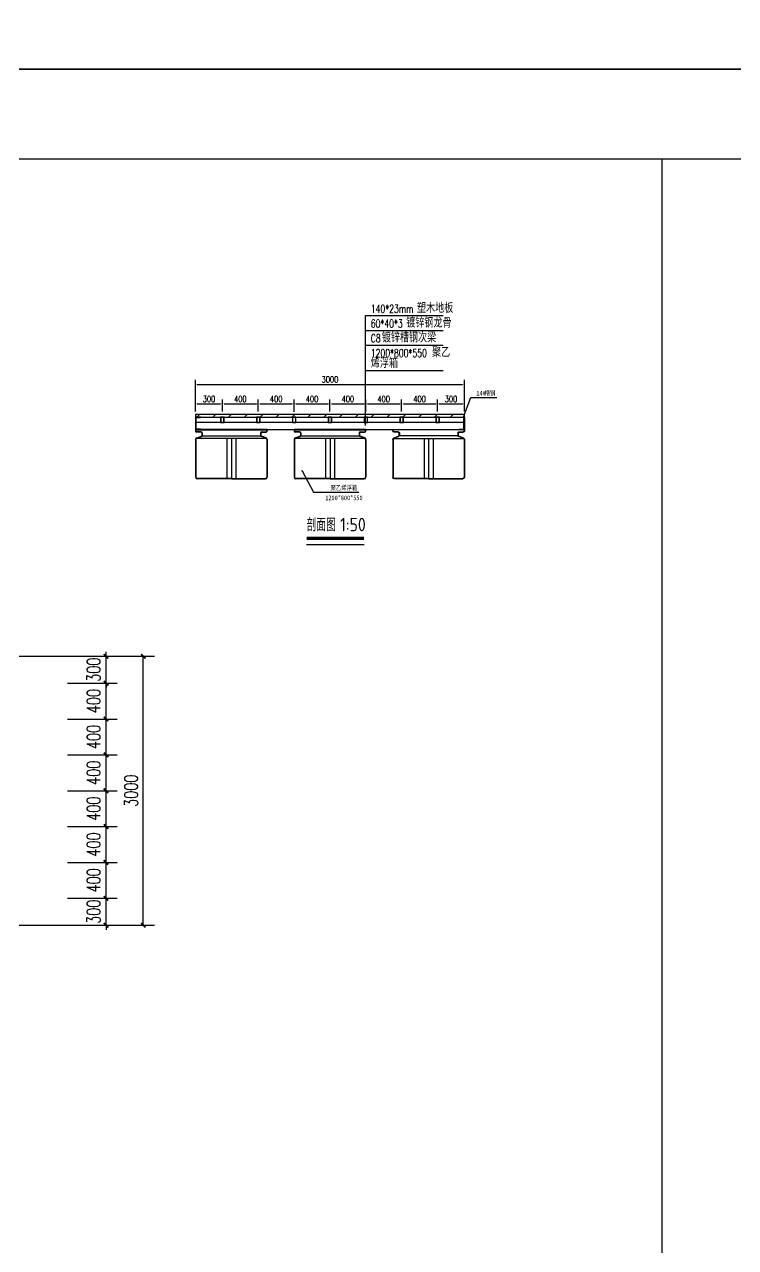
# Model space of a CAD drawing. Extents: x 1254079 to 1500931, y -102737 to 142253.
# Drawn here: x 1299092 to 1307027, y -11524 to 2121 of the extents above; entities that cross this region are included whole.
import ezdxf

# ---------------------------------------------------------------- set-up
doc = ezdxf.new("R2010")
doc.units = 0
doc.header["$LTSCALE"] = 1000
doc.header["$MEASUREMENT"] = 0
for name, color, linetype in [('14#槽钢', 3, 'Continuous'), ('DIM_LEAD', 3, 'Continuous'), ('DIM_SYMB', 3, 'Continuous'), ('PUB_DIM', 3, 'Continuous'), ('PUB_TEXT', 7, 'Continuous'), ('W-STEEL_FRAME钢架', 3, 'Continuous'), ('W-STEEL_KEEL钢龙骨', 5, 'Continuous'), ('W-WOOD_FLOOR木地板', 30, 'Continuous'), ('特殊段命名', 221, 'Continuous'), ('钢架', 90, 'Continuous')]:
    doc.layers.add(name, color=color, linetype=linetype)
doc.styles.add('-宋体', font='', dxfattribs={"width": 0.8})
doc.styles.add('_TCH_DIM', font='SIMPLEX', dxfattribs={"bigfont": 'GBCBIG'})
doc.styles.add('_TCH_DIM_T3', font='SIMPLEX', dxfattribs={"width": 0.705882, "bigfont": 'GBCBIG'})
doc.styles.get("Standard").update_dxf_attribs({"font": 'gbenor.shx', "bigfont": 'gbcbig.shx'})
doc.styles.add('STANDARD_T3', font='simplex.shx', dxfattribs={"width": 0.7, "bigfont": 'gbcbig.shx'})
doc.styles.get('-宋体').set_extended_font_data('SimSun')
doc.dimstyles.new('_TCH_ARCH&&50', dxfattribs={"dimtxt": 148.75, "dimasz": 50, "dimexe": 125, "dimexo": 150, "dimgap": 63.125, "dimtad": 1, "dimdec": 0, "dimzin": 0, "dimdsep": 46, "dimtxsty": '_TCH_DIM_T3', "dimblk": 'ARCHTICK', "dimcen": 0.09, "dimclrt": 7, "dimazin": 2, "dimtfac": 1, "dimtdec": 0, "dimtix": 1, "dimtmove": 2, "dimatfit": 3, "dimfxl": 0, "dimtolj": 1, "dimtzin": 0, "dimarcsym": 0})
doc.dimstyles.new('W&&20', dxfattribs={"dimtxt": 70, "dimasz": 20, "dimexe": 50, "dimexo": 60, "dimgap": 20, "dimtad": 1, "dimdec": 0, "dimzin": 0, "dimdsep": 46, "dimtxsty": 'STANDARD_T3', "dimcen": 0.09, "dimclrd": 1, "dimclre": 1, "dimclrt": 7, "dimazin": 2, "dimtfac": 1, "dimtdec": 0, "dimtix": 1, "dimtmove": 2, "dimatfit": 3, "dimfxl": 0, "dimtolj": 1, "dimtzin": 0, "dimarcsym": 0})

# ---------------------------------------------------------------- blocks, each defined once
blk = doc.blocks.new('14a槽钢')
at = {"layer": '钢架'}
h = blk.add_hatch(dxfattribs=at)
h.set_pattern_fill('STEEL', color=4, scale=10)
h.set_pattern_definition([(50.389312, (-1352470.2, 1293523.579), (-9.2899201, 11.2253202), []), (50.389312, (-1352470.2, 1293531.516), (-9.2899201, 11.2253202), [])])
edge = h.paths.add_edge_path()
edge.add_ellipse((-1332250, 1115678), major_axis=(-3.26, 5.03), ratio=0.900468, start_angle=55.3931, end_angle=130.6069)
edge.add_line((-1332252, 1115673), (-1332208, 1115673))
edge.add_ellipse((-1332208, 1115667), major_axis=(0, 6), ratio=0.827586, start_angle=270, end_angle=360, ccw=False)
edge.add_line((-1332203, 1115667), (-1332203, 1115551))
edge.add_ellipse((-1332208, 1115551), major_axis=(0, 6), ratio=0.827586, start_angle=180, end_angle=270, ccw=False)
edge.add_line((-1332208, 1115545), (-1332251, 1115545))
edge.add_ellipse((-1332250, 1115540), major_axis=(3.82, 3.82), ratio=1, start_angle=49.2445, end_angle=141.5341)
edge.add_line((-1332256, 1115539), (-1332198, 1115539))
edge.add_line((-1332198, 1115539), (-1332198, 1115679))
edge.add_line((-1332198, 1115679), (-1332256, 1115679))
for p, q in [((-1332256, 1115679, 0), (-1332198, 1115679, 0)), ((-1332208, 1115673, 0), (-1332251, 1115673, 0)), ((-1332246, 1115679, 0), (-1332246, 1115679, 0)), ((-1332203, 1115551, 0), (-1332203, 1115667, 0)), ((-1332198, 1115679, 0), (-1332198, 1115539, 0)), ((-1332198, 1115539, 0), (-1332256, 1115539, 0)), ((-1332251, 1115545, 0), (-1332208, 1115545, 0)), ((-1332246, 1115539, 0), (-1332246, 1115539, 0))]:
    blk.add_line(p, q, dxfattribs=at)
for centre, start_param, end_param in [((-1332251, 1115679, 0), 1.570796, 3.141593), ((-1332208, 1115667, 0), 4.712389, 6.283185), ((-1332208, 1115667, 0), 4.712389, 6.283185), ((-1332251, 1115539, 0), 0, 1.570796), ((-1332208, 1115551, 0), 3.141593, 4.712389)]:
    blk.add_ellipse(centre, major_axis=(0, 6), ratio=0.827586, start_param=start_param, end_param=end_param, dxfattribs=at)
blk = doc.blocks.new('*D348')
at = {"color": 1, "lineweight": -2, "transparency": 16777216}
for p, q in [((1301001, -2169), (1301001, -1845)), ((1301021, -1895), (1303981, -1895)), ((1304001, -2169), (1304001, -1845))]:
    blk.add_line(p, q, dxfattribs=at)
at = {"color": 1, "transparency": 16777216}
for points in [[(1301021, -1892), (1301021, -1899), (1301001, -1895)], [(1303981, -1892), (1303981, -1899), (1304001, -1895)]]:
    blk.add_solid(points, dxfattribs=at)
at = {"layer": 'Defpoints', "color": 0, "transparency": 16777216}
for p in [(1304001, -1895), (1301001, -2229), (1304001, -2229)]:
    blk.add_point(p, dxfattribs=at)
at = {"color": 7, "transparency": 16777216, "insert": (1302501, -1840), "char_height": 70, "attachment_point": 5, "style": 'STANDARD_T3'}
blk.add_mtext('\\A1;3000', dxfattribs=at)
blk = doc.blocks.new('ganglonggu')
at = {"layer": 'W-STEEL_KEEL钢龙骨'}
for points in [[(-1338169, 1115605), (-1338129, 1115605), (-1338129, 1115665), (-1338169, 1115665)], [(-1338166, 1115608), (-1338132, 1115608), (-1338132, 1115662), (-1338166, 1115662)]]:
    blk.add_lwpolyline(points, close=True, dxfattribs=at)
blk = doc.blocks.new('*U346')
blk.add_blockref('ganglonggu', (1338149, -1115635))
blk = doc.blocks.new('*U347')
at = {"layer": 'W-STEEL_KEEL钢龙骨', "color": 0, "linetype": 'ByBlock', "lineweight": -2}
for p in [(0, 0), (400, 0), (800, 0), (1200, 0), (1600, 0), (2000, 0)]:
    blk.add_blockref('*U346', p, dxfattribs=at)
at = {"layer": 'W-STEEL_KEEL钢龙骨', "color": 0, "linetype": 'ByBlock', "lineweight": -2, "transparency": 16777216}
blk.add_blockref('*U346', (2400, 0), dxfattribs=at)
blk = doc.blocks.new('*D349')
at = {"layer": 'Defpoints', "color": 0, "transparency": 16777216}
for p in [(1301301, -2113), (1301001, -2259), (1301301, -2259)]:
    blk.add_point(p, dxfattribs=at)
at = {"layer": 'PUB_DIM', "color": 1, "lineweight": -2, "transparency": 16777216}
for p, q in [((1301001, -2199), (1301001, -2063)), ((1301021, -2113), (1301281, -2113)), ((1301301, -2199), (1301301, -2063))]:
    blk.add_line(p, q, dxfattribs=at)
at = {"layer": 'PUB_DIM', "color": 1, "transparency": 16777216}
for points in [[(1301021, -2109), (1301021, -2116), (1301001, -2113)], [(1301281, -2109), (1301281, -2116), (1301301, -2113)]]:
    blk.add_solid(points, dxfattribs=at)
at = {"layer": 'PUB_DIM', "color": 7, "transparency": 16777216, "insert": (1301151, -2058), "char_height": 70, "attachment_point": 5, "style": 'STANDARD_T3'}
blk.add_mtext('\\A1;300', dxfattribs=at)
blk = doc.blocks.new('*D350')
at = {"layer": 'Defpoints', "color": 0, "transparency": 16777216}
for p in [(1301701, -2113), (1301301, -2259), (1301701, -2259)]:
    blk.add_point(p, dxfattribs=at)
at = {"layer": 'PUB_DIM', "color": 1, "lineweight": -2, "transparency": 16777216}
for p, q in [((1301301, -2199), (1301301, -2063)), ((1301321, -2113), (1301681, -2113)), ((1301701, -2199), (1301701, -2063))]:
    blk.add_line(p, q, dxfattribs=at)
at = {"layer": 'PUB_DIM', "color": 1, "transparency": 16777216}
for points in [[(1301321, -2109), (1301321, -2116), (1301301, -2113)], [(1301681, -2109), (1301681, -2116), (1301701, -2113)]]:
    blk.add_solid(points, dxfattribs=at)
at = {"layer": 'PUB_DIM', "color": 7, "transparency": 16777216, "insert": (1301501, -2058), "char_height": 70, "attachment_point": 5, "style": 'STANDARD_T3'}
blk.add_mtext('\\A1;400', dxfattribs=at)
blk = doc.blocks.new('*D351')
at = {"layer": 'Defpoints', "color": 0, "transparency": 16777216}
for p in [(1302101, -2113), (1301701, -2259), (1302101, -2262)]:
    blk.add_point(p, dxfattribs=at)
at = {"layer": 'PUB_DIM', "color": 1, "lineweight": -2, "transparency": 16777216}
for p, q in [((1301701, -2199), (1301701, -2063)), ((1301721, -2113), (1302081, -2113)), ((1302101, -2202), (1302101, -2063))]:
    blk.add_line(p, q, dxfattribs=at)
at = {"layer": 'PUB_DIM', "color": 1, "transparency": 16777216}
for points in [[(1301721, -2109), (1301721, -2116), (1301701, -2113)], [(1302081, -2109), (1302081, -2116), (1302101, -2113)]]:
    blk.add_solid(points, dxfattribs=at)
at = {"layer": 'PUB_DIM', "color": 7, "transparency": 16777216, "insert": (1301901, -2058), "char_height": 70, "attachment_point": 5, "style": 'STANDARD_T3'}
blk.add_mtext('\\A1;400', dxfattribs=at)
blk = doc.blocks.new('*D352')
at = {"layer": 'Defpoints', "color": 0, "transparency": 16777216}
for p in [(1302501, -2113), (1302101, -2262), (1302501, -2259)]:
    blk.add_point(p, dxfattribs=at)
at = {"layer": 'PUB_DIM', "color": 1, "lineweight": -2, "transparency": 16777216}
for p, q in [((1302101, -2202), (1302101, -2063)), ((1302121, -2113), (1302481, -2113)), ((1302501, -2199), (1302501, -2063))]:
    blk.add_line(p, q, dxfattribs=at)
at = {"layer": 'PUB_DIM', "color": 1, "transparency": 16777216}
for points in [[(1302121, -2109), (1302121, -2116), (1302101, -2113)], [(1302481, -2109), (1302481, -2116), (1302501, -2113)]]:
    blk.add_solid(points, dxfattribs=at)
at = {"layer": 'PUB_DIM', "color": 7, "transparency": 16777216, "insert": (1302301, -2058), "char_height": 70, "attachment_point": 5, "style": 'STANDARD_T3'}
blk.add_mtext('\\A1;400', dxfattribs=at)
blk = doc.blocks.new('*D353')
at = {"layer": 'Defpoints', "color": 0, "transparency": 16777216}
for p in [(1302901, -2113), (1302501, -2259), (1302901, -2259)]:
    blk.add_point(p, dxfattribs=at)
at = {"layer": 'PUB_DIM', "color": 1, "lineweight": -2, "transparency": 16777216}
for p, q in [((1302501, -2199), (1302501, -2063)), ((1302521, -2113), (1302881, -2113)), ((1302901, -2199), (1302901, -2063))]:
    blk.add_line(p, q, dxfattribs=at)
at = {"layer": 'PUB_DIM', "color": 1, "transparency": 16777216}
for points in [[(1302521, -2109), (1302521, -2116), (1302501, -2113)], [(1302881, -2109), (1302881, -2116), (1302901, -2113)]]:
    blk.add_solid(points, dxfattribs=at)
at = {"layer": 'PUB_DIM', "color": 7, "transparency": 16777216, "insert": (1302701, -2058), "char_height": 70, "attachment_point": 5, "style": 'STANDARD_T3'}
blk.add_mtext('\\A1;400', dxfattribs=at)
blk = doc.blocks.new('*D354')
at = {"layer": 'Defpoints', "color": 0, "transparency": 16777216}
for p in [(1303301, -2113), (1302901, -2259), (1303301, -2259)]:
    blk.add_point(p, dxfattribs=at)
at = {"layer": 'PUB_DIM', "color": 1, "lineweight": -2, "transparency": 16777216}
for p, q in [((1302901, -2199), (1302901, -2063)), ((1302921, -2113), (1303281, -2113)), ((1303301, -2199), (1303301, -2063))]:
    blk.add_line(p, q, dxfattribs=at)
at = {"layer": 'PUB_DIM', "color": 1, "transparency": 16777216}
for points in [[(1302921, -2109), (1302921, -2116), (1302901, -2113)], [(1303281, -2109), (1303281, -2116), (1303301, -2113)]]:
    blk.add_solid(points, dxfattribs=at)
at = {"layer": 'PUB_DIM', "color": 7, "transparency": 16777216, "insert": (1303101, -2058), "char_height": 70, "attachment_point": 5, "style": 'STANDARD_T3'}
blk.add_mtext('\\A1;400', dxfattribs=at)
blk = doc.blocks.new('*D355')
at = {"layer": 'Defpoints', "color": 0, "transparency": 16777216}
for p in [(1303701, -2113), (1303301, -2259), (1303701, -2259)]:
    blk.add_point(p, dxfattribs=at)
at = {"layer": 'PUB_DIM', "color": 1, "lineweight": -2, "transparency": 16777216}
for p, q in [((1303301, -2199), (1303301, -2063)), ((1303321, -2113), (1303681, -2113)), ((1303701, -2199), (1303701, -2063))]:
    blk.add_line(p, q, dxfattribs=at)
at = {"layer": 'PUB_DIM', "color": 1, "transparency": 16777216}
for points in [[(1303321, -2109), (1303321, -2116), (1303301, -2113)], [(1303681, -2109), (1303681, -2116), (1303701, -2113)]]:
    blk.add_solid(points, dxfattribs=at)
at = {"layer": 'PUB_DIM', "color": 7, "transparency": 16777216, "insert": (1303501, -2058), "char_height": 70, "attachment_point": 5, "style": 'STANDARD_T3'}
blk.add_mtext('\\A1;400', dxfattribs=at)
blk = doc.blocks.new('*D356')
at = {"layer": 'Defpoints', "color": 0, "transparency": 16777216}
for p in [(1304001, -2113), (1303701, -2259), (1304001, -2259)]:
    blk.add_point(p, dxfattribs=at)
at = {"layer": 'PUB_DIM', "color": 1, "lineweight": -2, "transparency": 16777216}
for p, q in [((1303701, -2199), (1303701, -2063)), ((1303721, -2113), (1303981, -2113)), ((1304001, -2199), (1304001, -2063))]:
    blk.add_line(p, q, dxfattribs=at)
at = {"layer": 'PUB_DIM', "color": 1, "transparency": 16777216}
for points in [[(1303721, -2109), (1303721, -2116), (1303701, -2113)], [(1303981, -2109), (1303981, -2116), (1304001, -2113)]]:
    blk.add_solid(points, dxfattribs=at)
at = {"layer": 'PUB_DIM', "color": 7, "transparency": 16777216, "insert": (1303851, -2058), "char_height": 70, "attachment_point": 5, "style": 'STANDARD_T3'}
blk.add_mtext('\\A1;300', dxfattribs=at)
blk = doc.blocks.new('_ArchTick')
at = {"color": 0, "linetype": 'ByBlock', "const_width": 0.4}
blk.add_lwpolyline([(-0.5, -0.5), (0.5, 0.5)], dxfattribs=at)
blk = doc.blocks.new('*D920')
at = {"layer": 'Defpoints', "color": 0, "transparency": 16777216}
for p in [(1299421, -7628), (1300002, -7628), (1299421, -7928)]:
    blk.add_point(p, dxfattribs=at)
at = {"layer": 'PUB_DIM', "color": 0, "lineweight": -2, "transparency": 16777216}
for p, q in [((1299571, -7628), (1300127, -7628)), ((1300002, -7628), (1300002, -7578)), ((1300002, -7928), (1300002, -7628)), ((1299571, -7928), (1300127, -7928)), ((1300002, -7928), (1300002, -7978))]:
    blk.add_line(p, q, dxfattribs=at)
at = {"layer": 'PUB_DIM', "color": 0, "lineweight": -2, "transparency": 16777216, "xscale": 50, "yscale": 50, "zscale": 50}
for p, rotation in [((1300002, -7628), 269.9992561467271), ((1300002, -7928), 89.9992561467271)]:
    blk.add_blockref('_ArchTick', p, dxfattribs=dict(at, rotation=rotation))
at = {"layer": 'PUB_DIM', "color": 7, "transparency": 16777216, "insert": (1299864, -7778), "char_height": 148.8, "attachment_point": 5, "rotation": 89.9993, "style": '_TCH_DIM_T3'}
blk.add_mtext('\\A1;300', dxfattribs=at)
blk = doc.blocks.new('*D921')
at = {"layer": 'Defpoints', "color": 0, "transparency": 16777216}
for p in [(1299421, -7228), (1300002, -7228), (1299421, -7628)]:
    blk.add_point(p, dxfattribs=at)
at = {"layer": 'PUB_DIM', "color": 0, "lineweight": -2, "transparency": 16777216}
for p, q in [((1299571, -7228), (1300127, -7228)), ((1300002, -7628), (1300002, -7228)), ((1299571, -7628), (1300127, -7628))]:
    blk.add_line(p, q, dxfattribs=at)
at = {"layer": 'PUB_DIM', "color": 0, "lineweight": -2, "transparency": 16777216, "xscale": 50, "yscale": 50, "zscale": 50}
for p, rotation in [((1300002, -7228), 89.99925614672695), ((1300002, -7628), 269.999256146727)]:
    blk.add_blockref('_ArchTick', p, dxfattribs=dict(at, rotation=rotation))
at = {"layer": 'PUB_DIM', "color": 7, "transparency": 16777216, "insert": (1299864, -7428), "char_height": 148.8, "attachment_point": 5, "rotation": 89.9993, "style": '_TCH_DIM_T3'}
blk.add_mtext('\\A1;400', dxfattribs=at)
blk = doc.blocks.new('*D922')
at = {"layer": 'Defpoints', "color": 0, "transparency": 16777216}
for p in [(1299421, -6828), (1300002, -6828), (1299421, -7228)]:
    blk.add_point(p, dxfattribs=at)
at = {"layer": 'PUB_DIM', "color": 0, "lineweight": -2, "transparency": 16777216}
for p, q in [((1299571, -6828), (1300127, -6828)), ((1300002, -7228), (1300002, -6828)), ((1299571, -7228), (1300127, -7228))]:
    blk.add_line(p, q, dxfattribs=at)
at = {"layer": 'PUB_DIM', "color": 0, "lineweight": -2, "transparency": 16777216, "xscale": 50, "yscale": 50, "zscale": 50}
for p, rotation in [((1300002, -6828), 89.99925614673225), ((1300002, -7228), 269.9992561467323)]:
    blk.add_blockref('_ArchTick', p, dxfattribs=dict(at, rotation=rotation))
at = {"layer": 'PUB_DIM', "color": 7, "transparency": 16777216, "insert": (1299864, -7028), "char_height": 148.8, "attachment_point": 5, "rotation": 89.9993, "style": '_TCH_DIM_T3'}
blk.add_mtext('\\A1;400', dxfattribs=at)
blk = doc.blocks.new('*D923')
at = {"layer": 'Defpoints', "color": 0, "transparency": 16777216}
for p in [(1299421, -6428), (1300002, -6428), (1299421, -6828)]:
    blk.add_point(p, dxfattribs=at)
at = {"layer": 'PUB_DIM', "color": 0, "lineweight": -2, "transparency": 16777216}
for p, q in [((1299571, -6428), (1300127, -6428)), ((1300002, -6828), (1300002, -6428)), ((1299571, -6828), (1300127, -6828))]:
    blk.add_line(p, q, dxfattribs=at)
at = {"layer": 'PUB_DIM', "color": 0, "lineweight": -2, "transparency": 16777216, "xscale": 50, "yscale": 50, "zscale": 50}
for p, rotation in [((1300002, -6428), 89.99925614673371), ((1300002, -6828), 269.9992561467337)]:
    blk.add_blockref('_ArchTick', p, dxfattribs=dict(at, rotation=rotation))
at = {"layer": 'PUB_DIM', "color": 7, "transparency": 16777216, "insert": (1299864, -6628), "char_height": 148.8, "attachment_point": 5, "rotation": 89.9993, "style": '_TCH_DIM_T3'}
blk.add_mtext('\\A1;400', dxfattribs=at)
blk = doc.blocks.new('*D924')
at = {"layer": 'Defpoints', "color": 0, "transparency": 16777216}
for p in [(1299421, -6028), (1300002, -6028), (1299421, -6428)]:
    blk.add_point(p, dxfattribs=at)
at = {"layer": 'PUB_DIM', "color": 0, "lineweight": -2, "transparency": 16777216}
for p, q in [((1299571, -6028), (1300127, -6028)), ((1300002, -6428), (1300002, -6028)), ((1299571, -6428), (1300127, -6428))]:
    blk.add_line(p, q, dxfattribs=at)
at = {"layer": 'PUB_DIM', "color": 0, "lineweight": -2, "transparency": 16777216, "xscale": 50, "yscale": 50, "zscale": 50}
for p, rotation in [((1300002, -6028), 89.99925614673371), ((1300002, -6428), 269.9992561467337)]:
    blk.add_blockref('_ArchTick', p, dxfattribs=dict(at, rotation=rotation))
at = {"layer": 'PUB_DIM', "color": 7, "transparency": 16777216, "insert": (1299864, -6228), "char_height": 148.8, "attachment_point": 5, "rotation": 89.9993, "style": '_TCH_DIM_T3'}
blk.add_mtext('\\A1;400', dxfattribs=at)
blk = doc.blocks.new('*D925')
at = {"layer": 'Defpoints', "color": 0, "transparency": 16777216}
for p in [(1299421, -5628), (1300002, -5628), (1299421, -6028)]:
    blk.add_point(p, dxfattribs=at)
at = {"layer": 'PUB_DIM', "color": 0, "lineweight": -2, "transparency": 16777216}
for p, q in [((1299571, -5628), (1300127, -5628)), ((1300002, -6028), (1300002, -5628)), ((1299571, -6028), (1300127, -6028))]:
    blk.add_line(p, q, dxfattribs=at)
at = {"layer": 'PUB_DIM', "color": 0, "lineweight": -2, "transparency": 16777216, "xscale": 50, "yscale": 50, "zscale": 50}
for p, rotation in [((1300002, -5628), 89.9992561467015), ((1300002, -6028), 269.9992561467015)]:
    blk.add_blockref('_ArchTick', p, dxfattribs=dict(at, rotation=rotation))
at = {"layer": 'PUB_DIM', "color": 7, "transparency": 16777216, "insert": (1299864, -5828), "char_height": 148.8, "attachment_point": 5, "rotation": 89.9993, "style": '_TCH_DIM_T3'}
blk.add_mtext('\\A1;400', dxfattribs=at)
blk = doc.blocks.new('*D926')
at = {"layer": 'Defpoints', "color": 0, "transparency": 16777216}
for p in [(1299421, -5228), (1300002, -5228), (1299421, -5628)]:
    blk.add_point(p, dxfattribs=at)
at = {"layer": 'PUB_DIM', "color": 0, "lineweight": -2, "transparency": 16777216}
for p, q in [((1299571, -5228), (1300127, -5228)), ((1300002, -5628), (1300002, -5228)), ((1299571, -5628), (1300127, -5628))]:
    blk.add_line(p, q, dxfattribs=at)
at = {"layer": 'PUB_DIM', "color": 0, "lineweight": -2, "transparency": 16777216, "xscale": 50, "yscale": 50, "zscale": 50}
for p, rotation in [((1300002, -5228), 89.99925614673093), ((1300002, -5628), 269.9992561467309)]:
    blk.add_blockref('_ArchTick', p, dxfattribs=dict(at, rotation=rotation))
at = {"layer": 'PUB_DIM', "color": 7, "transparency": 16777216, "insert": (1299864, -5428), "char_height": 148.8, "attachment_point": 5, "rotation": 89.9993, "style": '_TCH_DIM_T3'}
blk.add_mtext('\\A1;400', dxfattribs=at)
blk = doc.blocks.new('*D927')
at = {"layer": 'Defpoints', "color": 0, "transparency": 16777216}
for p in [(1299421, -4928), (1300002, -4928), (1299421, -5228)]:
    blk.add_point(p, dxfattribs=at)
at = {"layer": 'PUB_DIM', "color": 0, "lineweight": -2, "transparency": 16777216}
for p, q in [((1300002, -4928), (1300002, -4878)), ((1299571, -4928), (1300127, -4928)), ((1300002, -5228), (1300002, -4928)), ((1299571, -5228), (1300127, -5228)), ((1300002, -5228), (1300002, -5278))]:
    blk.add_line(p, q, dxfattribs=at)
at = {"layer": 'PUB_DIM', "color": 0, "lineweight": -2, "transparency": 16777216, "xscale": 50, "yscale": 50, "zscale": 50}
for p, rotation in [((1300002, -4928), 269.9992561467388), ((1300002, -5228), 89.99925614673876)]:
    blk.add_blockref('_ArchTick', p, dxfattribs=dict(at, rotation=rotation))
at = {"layer": 'PUB_DIM', "color": 7, "transparency": 16777216, "insert": (1299864, -5078), "char_height": 148.8, "attachment_point": 5, "rotation": 89.9993, "style": '_TCH_DIM_T3'}
blk.add_mtext('\\A1;300', dxfattribs=at)
blk = doc.blocks.new('*D939')
at = {"layer": 'Defpoints', "color": 0, "transparency": 16777216}
for p in [(1298787, -4928), (1300418, -4928), (1298787, -7928)]:
    blk.add_point(p, dxfattribs=at)
at = {"layer": 'PUB_DIM', "color": 0, "lineweight": -2, "transparency": 16777216}
for p, q in [((1298937, -4928), (1300543, -4928)), ((1300418, -7928), (1300418, -4928)), ((1298937, -7928), (1300543, -7928))]:
    blk.add_line(p, q, dxfattribs=at)
at = {"layer": 'PUB_DIM', "color": 0, "lineweight": -2, "transparency": 16777216, "xscale": 50, "yscale": 50, "zscale": 50}
for p, rotation in [((1300418, -4928), 90), ((1300418, -7928), 270)]:
    blk.add_blockref('_ArchTick', p, dxfattribs=dict(at, rotation=rotation))
at = {"layer": 'PUB_DIM', "color": 7, "transparency": 16777216, "insert": (1300281, -6428), "char_height": 148.8, "attachment_point": 5, "rotation": 90, "style": '_TCH_DIM_T3'}
blk.add_mtext('\\A1;3000', dxfattribs=at)
blk = doc.blocks.new('$matou$00000066')
for p, q in [((400, 275), (-400, 275)), ((-400, 275), (-400, 260)), ((400, 275), (400, 260)), ((-400, 164), (-400, -256)), ((-396, 165), (-396, -256)), ((391, 176), (-391, 176)), ((-387, 183), (-335, 201)), ((-386, 271), (386, 271)), ((-338, 249), (-386, 249)), ((-386, 179), (-334, 197)), ((-338, 245), (-385, 245)), ((-330, 237), (-330, 208)), ((-326, 237), (-326, 208)), ((-326, 205), (326, 205)), ((-50, 176), (-50, -271)), ((0, 176), (0, -271)), ((0, 176), (0, -271)), ((50, 176), (50, -271)), ((326, 237), (326, 208)), ((330, 237), (330, 208)), ((386, 179), (334, 197)), ((387, 183), (335, 201)), ((338, 249), (386, 249)), ((338, 245), (385, 245)), ((396, 165), (396, -256)), ((400, 164), (400, -256)), ((0, -271), (-381, -271)), ((0, -271), (381, -271)), ((0, -275), (-381, -275)), ((0, -275), (381, -275))]:
    blk.add_line(p, q)
for centre, radius, start, end in [((-385, 260), 15, 180, 270), ((-380, 164), 20, 109.1798, 180), ((-386, 260), 11, 90, 270), ((-381, 165), 15, 109.1798, 180), ((-338, 237), 12, 0, 90), ((-338, 237), 8, 0, 90), ((-338, 208), 8, 289.1798, 0), ((-338, 208), 12, 289.1798, 0), ((338, 237), 12, 90, 180), ((338, 208), 12, 180, 250.8202), ((338, 237), 8, 90, 180), ((338, 208), 8, 180, 250.8202), ((385, 260), 15, 270, 0), ((386, 260), 11, 270, 90), ((381, 165), 15, 0, 70.8202), ((380, 164), 20, 0, 70.8202), ((-381, -256), 19, 180, 270), ((-381, -256), 15, 180, 270), ((381, -256), 19, 270, 0), ((381, -256), 15, 270, 0)]:
    blk.add_arc(centre, radius, start, end)

msp = doc.modelspace()

# ---------------------------------------------------------------- hatches: boundary and pattern name
at = {"layer": 'W-WOOD_FLOOR木地板'}
h = msp.add_hatch(dxfattribs=at)
h.set_pattern_fill('木板', color=256, scale=100)
h.set_pattern_definition([(0, (2847357.86, -1137089.87), (0, 125), []), (45, (2847357.86, -1137089.87), (-88.388348, 88.388348), [])])
h.paths.add_polyline_path([(1304001.4, -2229), (1301001.4, -2229), (1301001.4, -2259), (1304001.4, -2259)])

# ---------------------------------------------------------------- linework, layer by layer
at = {"layer": '14#槽钢'}
msp.add_lwpolyline([(1283443.8, 63511.5), (1372490.4, 63511.5), (1372490.4, 1620.5), (1283443.8, 1620.5)], close=True, dxfattribs=at)
at = {"layer": 'DIM_LEAD'}
for p, q in [((1303991.3, -2255.8), (1304071.9, -2040.8)), ((1304071.9, -2040.8), (1304361.7, -2040.8)), ((1302189.2, -2858.8), (1302317.2, -3095.8)), ((1302317.2, -3095.8), (1302822.6, -3095.8))]:
    msp.add_line(p, q, dxfattribs=at)
at = {"layer": 'DIM_LEAD', "const_width": 8}
for points in [[(1303989.9, -2259.6, 1), (1303992.7, -2252.1, 1)], [(1302187.3, -2855.3, 1), (1302191.1, -2862.3, 1)]]:
    msp.add_lwpolyline(points, format="xyb", close=True, dxfattribs=at)
at = {"layer": 'DIM_SYMB'}
for p, q in [((1302896.4, -1741.4), (1302896.4, -1127.2)), ((1302896.4, -1127.2), (1303763.4, -1127.2)), ((1302896.4, -1292), (1303763.4, -1292)), ((1302896.4, -1456.9), (1303763.4, -1456.9)), ((1302896.4, -2355.1), (1302896.4, -1741.4)), ((1302896.4, -1741.4), (1303763.4, -1741.4))]:
    msp.add_line(p, q, dxfattribs=at)
at = {"layer": 'DIM_SYMB', "const_width": 35}
msp.add_lwpolyline([(1302240.1, -3611.5), (1302881.8, -3611.5)], dxfattribs=at)
at = {"layer": 'DIM_SYMB'}
msp.add_lwpolyline([(1302240.1, -3681.5), (1302881.8, -3681.5)], dxfattribs=at)
at = {"layer": 'W-STEEL_FRAME钢架'}
msp.add_lwpolyline([(1301001.4, -2399), (1304001.4, -2399), (1304001.4, -2319), (1301001.4, -2319)], close=True, dxfattribs=at)
at = {"layer": 'W-WOOD_FLOOR木地板'}
msp.add_lwpolyline([(1301001.4, -2259), (1304001.4, -2259), (1304001.4, -2229), (1301001.4, -2229)], close=True, dxfattribs=at)
at = {"layer": '特殊段命名'}
for points in [[(1283443.8, 1620.5), (1372490.4, 1620.5), (1372490.4, -88861.8), (1283443.8, -88861.8)], [(1284443.8, 620.5), (1371490.4, 620.5), (1371490.4, -87216.1), (1284443.8, -87216.1)]]:
    msp.add_lwpolyline(points, close=True, dxfattribs=at)
msp.add_lwpolyline([(1306205.5, 620.5), (1306205.5, -87216.1)], dxfattribs=at)

# ---------------------------------------------------------------- block references
for p in [(1301401.4, -2674), (1302501.4, -2674)]:
    msp.add_blockref('$matou$00000066', p)
at = {"yscale": -1, "rotation": 180}
msp.add_blockref('$matou$00000066', (1303601.2, -2674), dxfattribs=at)
at = {"layer": 'W-STEEL_FRAME钢架', "xscale": -1}
msp.add_blockref('14a槽钢', (-31196.4, -1117938, 0), dxfattribs=at)
at = {"layer": 'W-STEEL_FRAME钢架'}
msp.add_blockref('14a槽钢', (2636199.1, -1117938, 0), dxfattribs=at)
at = {"layer": 'W-STEEL_KEEL钢龙骨'}
msp.add_blockref('*U347', (1301301.4, -2289), dxfattribs=at)

# ---------------------------------------------------------------- texts
at = {"layer": 'PUB_TEXT', "color": 7}
for s, height, style, width, p in [('140*23mm', 89.25, '_TCH_DIM', 0.705882, (1302956.2, -1095.7)), ('60*40*3', 89.25, '_TCH_DIM', 0.705882, (1302956.2, -1260.5)), ('C8', 89.25, '_TCH_DIM', 0.705882, (1302956.2, -1425.4)), ('1200*800*550', 89.25, '_TCH_DIM', 0.705882, (1302956.2, -1590.2)), ('14#', 53.16, '-宋体', 0.8, (1304135.1, -2019.8)), ('槽钢', 53.16, '-宋体', 0.8, (1304225.9, -2019.8)), ('1200*800*550', 53.165, '-宋体', 0.8, (1302448.6, -3186.8)), ('聚乙烯浮箱', 53.16, '-宋体', 0.8, (1302507.5, -3074.8))]:
    msp.add_text(s, height=height, dxfattribs=dict(at, style=style, width=width)).set_placement(p)
at = {"layer": 'PUB_TEXT', "color": 7, "style": '_TCH_DIM'}
for s, p in [('塑木地板', (1303472.2, -1095.7)), ('镀锌钢龙骨', (1303352.2, -1260.5)), ('镀锌槽钢次梁', (1303079.2, -1425.4)), ('聚乙', (1303640.2, -1590.2)), ('烯浮箱', (1302956.2, -1709.9))]:
    msp.add_text(s, height=101.28, dxfattribs=at).set_placement(p)
at = {"layer": 'PUB_TEXT', "color": 7}
for s, height, p in [('剖面图', 144.68, (1302240.1, -3533.5)), ('1:50', 150, (1302614.2, -3533.5))]:
    msp.add_text(s, height=height, dxfattribs=at).set_placement(p)

# ---------------------------------------------------------------- dimensions: what is measured, and where the dimension line sits
dim = msp.add_linear_dim(base=(1304001.2, -1895.3), p1=(1301001.4, -2229), p2=(1304001.2, -2229), dimstyle='W&&20')
dim.commit()
dim.dimension.update_dxf_attribs({"geometry": '*D348', "text_midpoint": (1302501.3, -1840.3)})
at = {"layer": 'PUB_DIM'}
for base, p1, p2, picture, middle in [((1301301.4, -2112.7), (1301001.4, -2259), (1301301.4, -2259), '*D349', (1301151.4, -2057.7)), ((1301701.4, -2112.7), (1301301.4, -2259), (1301701.4, -2259), '*D350', (1301501.4, -2057.7)), ((1302101.4, -2112.7), (1301701.4, -2259), (1302101.4, -2262), '*D351', (1301901.4, -2057.7)), ((1302501.4, -2112.7), (1302101.4, -2262), (1302501.4, -2259), '*D352', (1302301.4, -2057.7)), ((1302901.4, -2112.7), (1302501.4, -2259), (1302901.4, -2259), '*D353', (1302701.4, -2057.7)), ((1303301.4, -2112.7), (1302901.4, -2259), (1303301.4, -2259), '*D354', (1303101.4, -2057.7)), ((1303701.4, -2112.7), (1303301.4, -2259), (1303701.4, -2259), '*D355', (1303501.4, -2057.7)), ((1304001.4, -2112.7), (1303701.4, -2259), (1304001.4, -2259), '*D356', (1303851.4, -2057.7))]:
    dim = msp.add_linear_dim(base=base, p1=p1, p2=p2, dimstyle='W&&20', dxfattribs=at)
    dim.commit()
    dim.dimension.update_dxf_attribs({"geometry": picture, "text_midpoint": middle})
for p1, p2, distance, picture, middle in [((1298786.7, -7928.1), (1298786.7, -4928.1), -1631.5, '*D939', (1300280.7, -6428.1)), ((1299421.4, -5227.8), (1299421.4, -4927.8), -580.5, '*D927', (1299864.4, -5077.8)), ((1299421.4, -5627.8), (1299421.4, -5227.8), -580.5, '*D926', (1299864.4, -5427.8)), ((1299421.4, -6027.7), (1299421.4, -5627.8), -580.5, '*D925', (1299864.4, -5827.7)), ((1299421.4, -6427.7), (1299421.4, -6027.7), -580.5, '*D924', (1299864.4, -6227.7)), ((1299421.4, -6827.6), (1299421.4, -6427.7), -580.5, '*D923', (1299864.4, -6627.7)), ((1299421.4, -7227.6), (1299421.4, -6827.6), -580.5, '*D922', (1299864.3, -7027.6)), ((1299421.4, -7627.7), (1299421.4, -7227.6), -580.5, '*D921', (1299864.3, -7427.7)), ((1299421.4, -7927.7), (1299421.4, -7627.7), -580.5, '*D920', (1299864.3, -7777.7))]:
    dim = msp.add_aligned_dim(p1=p1, p2=p2, distance=distance, dimstyle='_TCH_ARCH&&50', dxfattribs=at)
    dim.commit()
    dim.dimension.update_dxf_attribs({"geometry": picture, "text_midpoint": middle})

doc.saveas('drawing.dxf')
